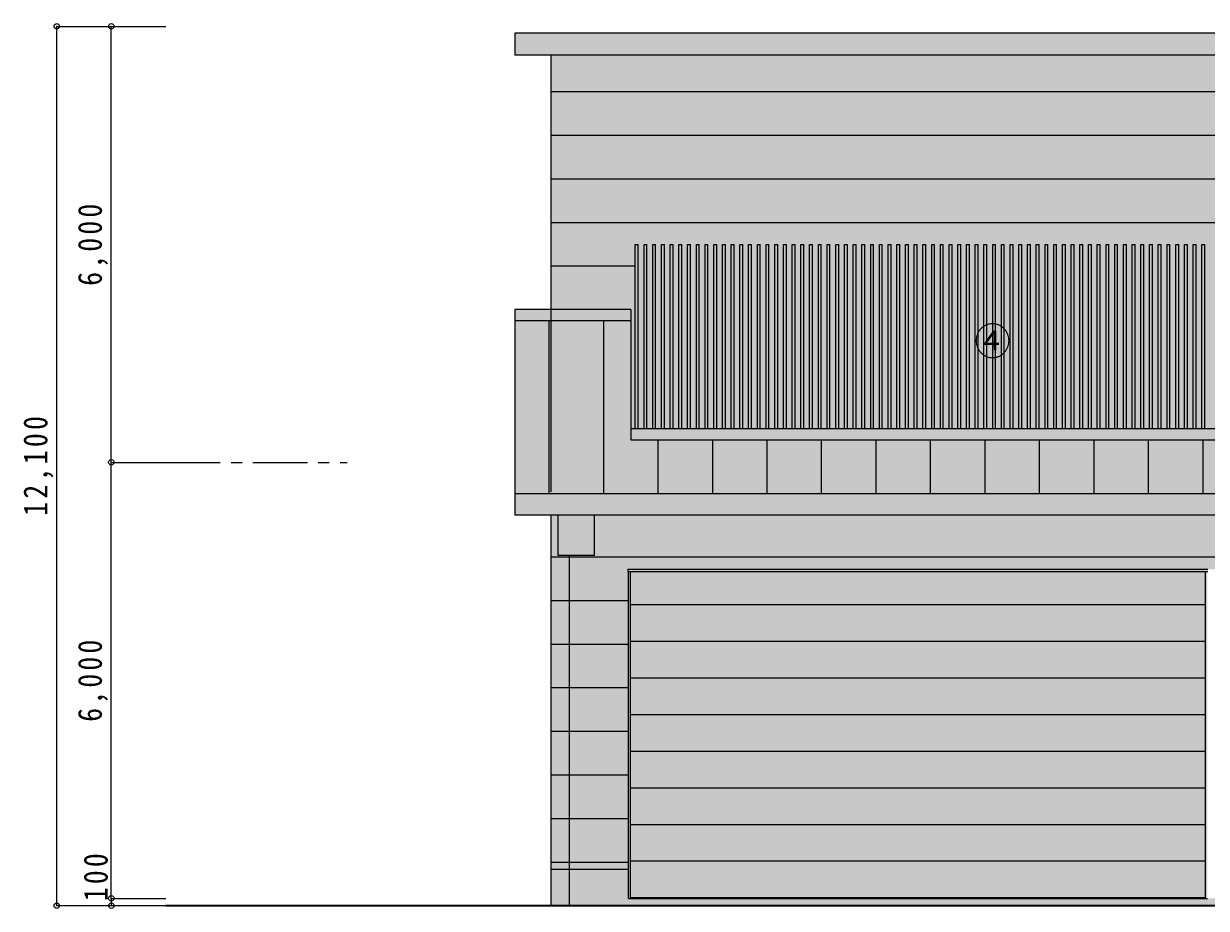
# Model space of a CAD drawing. Units: millimetres at full size. Extents: x -58028 to 60518, y -42813 to 41849.
# Drawn here: x -55161 to -38880, y -36 to 12139 of the extents above; entities that cross this region are included whole.
import ezdxf
from ezdxf.enums import TextEntityAlignment as Align

# ---------------------------------------------------------------- set-up
doc = ezdxf.new("R2010")
doc.units = ezdxf.units.MM
doc.header["$LTSCALE"] = 150
doc.header["$PDMODE"] = 32
doc.header["$PDSIZE"] = 75
doc.linetypes.add('CHAIN1', pattern=[8, 5, -1, 1, -1])
for name, color, linetype, lineweight in [('1-1_極細線', 4, 'Continuous', 9), ('1-2_細線', 7, 'Continuous', 18), ('1-3_中線', 3, 'Continuous', 25), ('1-4_太線', 2, 'Continuous', 35), ('1-8_ﾊｯﾁﾝｸﾞ', 4, 'Continuous', 9), ('1-A_中芯線', 4, 'CHAIN1', 9), ('1-B_文字', 4, 'Continuous', 9), ('1-E_寸法', 4, 'Continuous', 9)]:
    doc.layers.add(name, color=color, linetype=linetype, lineweight=lineweight)
for name, color, linetype in [('2-0_通り芯', 254, 'Continuous'), ('2-9_ハッチ', 254, 'Continuous'), ('2-C_2-Cﾚｲﾔ', 254, 'Continuous'), ('3-D_文字', 134, 'Continuous'), ('4-D_文字', 7, 'Continuous')]:
    doc.layers.add(name, color=color, linetype=linetype)
doc.styles.add('ＭＳ ゴシック', font='')
doc.styles.get('ＭＳ ゴシック').set_extended_font_data('MS Gothic')

msp = doc.modelspace()

# ---------------------------------------------------------------- linework, layer by layer
at = {"layer": '1-1_極細線'}
msp.add_line((-47900.9, 501.5), (-46836.9, 501.5), dxfattribs=at)
at = {"layer": '1-2_細線'}
for p, q in [((-48400.9, 8054.8), (-46800.2, 8054.8)), ((-46800.9, 6413.8), (-35800.9, 6413.8)), ((-47650.9, 4818.2), (-47650.9, 1.5))]:
    msp.add_line(p, q, dxfattribs=at)
at = {"layer": '1-3_中線'}
for p, q in [((-48400.9, 12009.8), (-48400.9, 11706.5)), ((-9200.9, 12009.8), (-48400.9, 12009.8)), ((-9200.9, 11706.5), (-48400.9, 11706.5)), ((-47900.9, 5696.5), (-47900.9, 11706.5)), ((-46800.9, 8204.8), (-48400.9, 8204.8)), ((-48400.9, 8204.8), (-48400.9, 5373.2)), ((-46800.9, 8204.8), (-46800.9, 6413.8)), ((-35800.9, 6563.8), (-46800.9, 6563.8)), ((-9200.9, 5669.8), (-48400.9, 5669.8)), ((-9200.9, 5373.2), (-48400.9, 5373.2)), ((-47900.9, 1.5), (-47900.9, 5373.2)), ((-47800.9, 4818.2), (-47800.9, 5373.2)), ((-47300.9, 4818.2), (-47300.9, 5373.2)), ((-47300.9, 4818.2), (-47800.9, 4818.2))]:
    msp.add_line(p, q, dxfattribs=at)
at = {"layer": '1-4_太線'}
msp.add_line((-53204.7, 1.5), (-5383.9, 1.5), dxfattribs=at)
at = {"layer": '1-8_ﾊｯﾁﾝｸﾞ'}
for p, q in [((-46740.9, 9101.5), (-46700.9, 9101.5)), ((-46740.9, 6563.8), (-46740.9, 9101.5)), ((-46700.9, 6563.8), (-46700.9, 9101.5)), ((-46620.9, 9101.5), (-46580.9, 9101.5)), ((-46620.9, 6563.8), (-46620.9, 9101.5)), ((-46580.9, 6563.8), (-46580.9, 9101.5)), ((-46500.9, 9101.5), (-46460.9, 9101.5)), ((-46500.9, 6563.8), (-46500.9, 9101.5)), ((-46460.9, 6563.8), (-46460.9, 9101.5)), ((-46380.9, 9101.5), (-46340.9, 9101.5)), ((-46380.9, 6563.8), (-46380.9, 9101.5)), ((-46340.9, 6563.8), (-46340.9, 9101.5)), ((-46260.9, 9101.5), (-46220.9, 9101.5)), ((-46260.9, 6563.8), (-46260.9, 9101.5)), ((-46220.9, 6563.8), (-46220.9, 9101.5)), ((-46140.9, 9101.5), (-46100.9, 9101.5)), ((-46140.9, 6563.8), (-46140.9, 9101.5)), ((-46100.9, 6563.8), (-46100.9, 9101.5)), ((-46020.9, 9101.5), (-45980.9, 9101.5)), ((-46020.9, 6563.8), (-46020.9, 9101.5)), ((-45980.9, 6563.8), (-45980.9, 9101.5)), ((-45900.9, 9101.5), (-45860.9, 9101.5)), ((-45900.9, 6563.8), (-45900.9, 9101.5)), ((-45860.9, 6563.8), (-45860.9, 9101.5)), ((-45780.9, 9101.5), (-45740.9, 9101.5)), ((-45780.9, 6563.8), (-45780.9, 9101.5)), ((-45740.9, 6563.8), (-45740.9, 9101.5)), ((-45660.9, 9101.5), (-45620.9, 9101.5)), ((-45660.9, 6563.8), (-45660.9, 9101.5)), ((-45620.9, 6563.8), (-45620.9, 9101.5)), ((-45540.9, 9101.5), (-45500.9, 9101.5)), ((-45540.9, 6563.8), (-45540.9, 9101.5)), ((-45500.9, 6563.8), (-45500.9, 9101.5)), ((-45420.9, 9101.5), (-45380.9, 9101.5)), ((-45420.9, 6563.8), (-45420.9, 9101.5)), ((-45380.9, 6563.8), (-45380.9, 9101.5)), ((-45300.9, 9101.5), (-45260.9, 9101.5)), ((-45300.9, 6563.8), (-45300.9, 9101.5)), ((-45260.9, 6563.8), (-45260.9, 9101.5)), ((-45180.9, 9101.5), (-45140.9, 9101.5)), ((-45180.9, 6563.8), (-45180.9, 9101.5)), ((-45140.9, 6563.8), (-45140.9, 9101.5)), ((-45060.9, 9101.5), (-45020.9, 9101.5)), ((-45060.9, 6563.8), (-45060.9, 9101.5)), ((-45020.9, 6563.8), (-45020.9, 9101.5)), ((-44940.9, 9101.5), (-44900.9, 9101.5)), ((-44940.9, 6563.8), (-44940.9, 9101.5)), ((-44900.9, 6563.8), (-44900.9, 9101.5)), ((-44820.9, 9101.5), (-44780.9, 9101.5)), ((-44820.9, 6563.8), (-44820.9, 9101.5)), ((-44780.9, 6563.8), (-44780.9, 9101.5)), ((-44700.9, 9101.5), (-44660.9, 9101.5)), ((-44700.9, 6563.8), (-44700.9, 9101.5)), ((-44660.9, 6563.8), (-44660.9, 9101.5)), ((-44580.9, 9101.5), (-44540.9, 9101.5)), ((-44580.9, 6563.8), (-44580.9, 9101.5)), ((-44540.9, 6563.8), (-44540.9, 9101.5)), ((-44460.9, 9101.5), (-44420.9, 9101.5)), ((-44460.9, 6563.8), (-44460.9, 9101.5)), ((-44420.9, 6563.8), (-44420.9, 9101.5)), ((-44340.9, 9101.5), (-44300.9, 9101.5)), ((-44340.9, 6563.8), (-44340.9, 9101.5)), ((-44300.9, 6563.8), (-44300.9, 9101.5)), ((-44220.9, 9101.5), (-44180.9, 9101.5)), ((-44220.9, 6563.8), (-44220.9, 9101.5)), ((-44180.9, 6563.8), (-44180.9, 9101.5)), ((-44100.9, 9101.5), (-44060.9, 9101.5)), ((-44100.9, 6563.8), (-44100.9, 9101.5)), ((-44060.9, 6563.8), (-44060.9, 9101.5)), ((-43980.9, 9101.5), (-43940.9, 9101.5)), ((-43980.9, 6563.8), (-43980.9, 9101.5)), ((-43940.9, 6563.8), (-43940.9, 9101.5)), ((-43860.9, 9101.5), (-43820.9, 9101.5)), ((-43860.9, 6563.8), (-43860.9, 9101.5)), ((-43820.9, 6563.8), (-43820.9, 9101.5)), ((-43740.9, 9101.5), (-43700.9, 9101.5)), ((-43740.9, 6563.8), (-43740.9, 9101.5)), ((-43700.9, 6563.8), (-43700.9, 9101.5)), ((-43620.9, 9101.5), (-43580.9, 9101.5)), ((-43620.9, 6563.8), (-43620.9, 9101.5)), ((-43580.9, 6563.8), (-43580.9, 9101.5)), ((-43500.9, 9101.5), (-43460.9, 9101.5)), ((-43500.9, 6563.8), (-43500.9, 9101.5)), ((-43460.9, 6563.8), (-43460.9, 9101.5)), ((-43380.9, 9101.5), (-43340.9, 9101.5)), ((-43380.9, 6563.8), (-43380.9, 9101.5)), ((-43340.9, 6563.8), (-43340.9, 9101.5)), ((-43260.9, 9101.5), (-43220.9, 9101.5)), ((-43260.9, 6563.8), (-43260.9, 9101.5)), ((-43220.9, 6563.8), (-43220.9, 9101.5)), ((-43140.9, 9101.5), (-43100.9, 9101.5)), ((-43140.9, 6563.8), (-43140.9, 9101.5)), ((-43100.9, 6563.8), (-43100.9, 9101.5)), ((-43020.9, 9101.5), (-42980.9, 9101.5)), ((-43020.9, 6563.8), (-43020.9, 9101.5)), ((-42980.9, 6563.8), (-42980.9, 9101.5)), ((-42900.9, 9101.5), (-42860.9, 9101.5)), ((-42900.9, 6563.8), (-42900.9, 9101.5)), ((-42860.9, 6563.8), (-42860.9, 9101.5)), ((-42780.9, 9101.5), (-42740.9, 9101.5)), ((-42780.9, 6563.8), (-42780.9, 9101.5)), ((-42740.9, 6563.8), (-42740.9, 9101.5)), ((-42660.9, 9101.5), (-42620.9, 9101.5)), ((-42660.9, 6563.8), (-42660.9, 9101.5)), ((-42620.9, 6563.8), (-42620.9, 9101.5)), ((-42540.9, 9101.5), (-42500.9, 9101.5)), ((-42540.9, 6563.8), (-42540.9, 9101.5)), ((-42500.9, 6563.8), (-42500.9, 9101.5)), ((-42420.9, 9101.5), (-42380.9, 9101.5)), ((-42420.9, 6563.8), (-42420.9, 9101.5)), ((-42380.9, 6563.8), (-42380.9, 9101.5)), ((-42300.9, 9101.5), (-42260.9, 9101.5)), ((-42300.9, 6563.8), (-42300.9, 9101.5)), ((-42260.9, 6563.8), (-42260.9, 9101.5)), ((-42180.9, 9101.5), (-42140.9, 9101.5)), ((-42180.9, 6563.8), (-42180.9, 9101.5)), ((-42140.9, 6563.8), (-42140.9, 9101.5)), ((-42060.9, 9101.5), (-42020.9, 9101.5)), ((-42060.9, 6563.8), (-42060.9, 9101.5)), ((-42020.9, 6563.8), (-42020.9, 9101.5)), ((-41940.9, 9101.5), (-41900.9, 9101.5)), ((-41940.9, 6563.8), (-41940.9, 9101.5)), ((-41900.9, 6563.8), (-41900.9, 9101.5)), ((-41820.9, 9101.5), (-41780.9, 9101.5)), ((-41820.9, 6563.8), (-41820.9, 9101.5)), ((-41780.9, 6563.8), (-41780.9, 9101.5)), ((-41700.9, 9101.5), (-41660.9, 9101.5)), ((-41700.9, 6563.8), (-41700.9, 9101.5)), ((-41660.9, 6563.8), (-41660.9, 9101.5)), ((-41580.9, 9101.5), (-41540.9, 9101.5)), ((-41580.9, 6563.8), (-41580.9, 9101.5)), ((-41540.9, 6563.8), (-41540.9, 9101.5)), ((-41460.9, 9101.5), (-41420.9, 9101.5)), ((-41460.9, 6563.8), (-41460.9, 9101.5)), ((-41420.9, 6563.8), (-41420.9, 9101.5)), ((-41340.9, 9101.5), (-41300.9, 9101.5)), ((-41340.9, 6563.8), (-41340.9, 9101.5)), ((-41300.9, 6563.8), (-41300.9, 9101.5)), ((-41220.9, 9101.5), (-41180.9, 9101.5)), ((-41220.9, 6563.8), (-41220.9, 9101.5)), ((-41180.9, 6563.8), (-41180.9, 9101.5)), ((-41100.9, 9101.5), (-41060.9, 9101.5)), ((-41100.9, 6563.8), (-41100.9, 9101.5)), ((-41060.9, 6563.8), (-41060.9, 9101.5)), ((-40980.9, 9101.5), (-40940.9, 9101.5)), ((-40980.9, 6563.8), (-40980.9, 9101.5)), ((-40940.9, 6563.8), (-40940.9, 9101.5)), ((-40860.9, 9101.5), (-40820.9, 9101.5)), ((-40860.9, 6563.8), (-40860.9, 9101.5)), ((-40820.9, 6563.8), (-40820.9, 9101.5)), ((-40740.9, 9101.5), (-40700.9, 9101.5)), ((-40740.9, 6563.8), (-40740.9, 9101.5)), ((-40700.9, 6563.8), (-40700.9, 9101.5)), ((-40620.9, 9101.5), (-40580.9, 9101.5)), ((-40620.9, 6563.8), (-40620.9, 9101.5)), ((-40580.9, 6563.8), (-40580.9, 9101.5)), ((-40500.9, 9101.5), (-40460.9, 9101.5)), ((-40500.9, 6563.8), (-40500.9, 9101.5)), ((-40460.9, 6563.8), (-40460.9, 9101.5)), ((-40380.9, 9101.5), (-40340.9, 9101.5)), ((-40380.9, 6563.8), (-40380.9, 9101.5)), ((-40340.9, 6563.8), (-40340.9, 9101.5)), ((-40260.9, 9101.5), (-40220.9, 9101.5)), ((-40260.9, 6563.8), (-40260.9, 9101.5)), ((-40220.9, 6563.8), (-40220.9, 9101.5)), ((-40140.9, 9101.5), (-40100.9, 9101.5)), ((-40140.9, 6563.8), (-40140.9, 9101.5)), ((-40100.9, 6563.8), (-40100.9, 9101.5)), ((-40020.9, 9101.5), (-39980.9, 9101.5)), ((-40020.9, 6563.8), (-40020.9, 9101.5)), ((-39980.9, 6563.8), (-39980.9, 9101.5)), ((-39900.9, 9101.5), (-39860.9, 9101.5)), ((-39900.9, 6563.8), (-39900.9, 9101.5)), ((-39860.9, 6563.8), (-39860.9, 9101.5)), ((-39780.9, 9101.5), (-39740.9, 9101.5)), ((-39780.9, 6563.8), (-39780.9, 9101.5)), ((-39740.9, 6563.8), (-39740.9, 9101.5)), ((-39660.9, 9101.5), (-39620.9, 9101.5)), ((-39660.9, 6563.8), (-39660.9, 9101.5)), ((-39620.9, 6563.8), (-39620.9, 9101.5)), ((-39540.9, 9101.5), (-39500.9, 9101.5)), ((-39540.9, 6563.8), (-39540.9, 9101.5)), ((-39500.9, 6563.8), (-39500.9, 9101.5)), ((-39420.9, 9101.5), (-39380.9, 9101.5)), ((-39420.9, 6563.8), (-39420.9, 9101.5)), ((-39380.9, 6563.8), (-39380.9, 9101.5)), ((-39300.9, 9101.5), (-39260.9, 9101.5)), ((-39300.9, 6563.8), (-39300.9, 9101.5)), ((-39260.9, 6563.8), (-39260.9, 9101.5)), ((-39180.9, 9101.5), (-39140.9, 9101.5)), ((-39180.9, 6563.8), (-39180.9, 9101.5)), ((-39140.9, 6563.8), (-39140.9, 9101.5)), ((-39060.9, 9101.5), (-39020.9, 9101.5)), ((-39060.9, 6563.8), (-39060.9, 9101.5)), ((-39020.9, 6563.8), (-39020.9, 9101.5)), ((-38940.9, 9101.5), (-38900.9, 9101.5)), ((-38940.9, 6563.8), (-38940.9, 9101.5)), ((-38900.9, 6563.8), (-38900.9, 9101.5)), ((-46841.9, 4631.5), (-38859.9, 4631.5)), ((-46841.9, 4631.5), (-46841.9, 4601.5)), ((-46841.9, 4601.5), (-38859.9, 4601.5)), ((-46836.9, 101.5), (-46836.9, 4601.5)), ((-46806.9, 4601.5), (-38894.9, 4601.5)), ((-46806.9, 101.5), (-46806.9, 4601.5)), ((-38894.9, 4601.5), (-38894.9, 101.5)), ((-46806.9, 4143.5), (-38894.9, 4143.5)), ((-46806.9, 3639.5), (-38894.9, 3639.5)), ((-46806.9, 3135.5), (-38894.9, 3135.5)), ((-46806.9, 2631.5), (-38894.9, 2631.5)), ((-46806.9, 2127.5), (-38894.9, 2127.5)), ((-46806.9, 1623.5), (-38894.9, 1623.5)), ((-46806.9, 1119.5), (-38894.9, 1119.5)), ((-46806.9, 615.5), (-38894.9, 615.5)), ((-46836.9, 101.5), (-38864.9, 101.5)), ((-46806.9, 111.5), (-38894.9, 111.5))]:
    msp.add_line(p, q, dxfattribs=at)
at = {"layer": '1-A_中芯線'}
msp.add_line((-53204.7, 6101.5), (-50708.9, 6101.5), dxfattribs=at)
at = {"layer": '1-B_文字'}
for p, q in [((-47925.9, 5669.8), (-47925.9, 8054.8)), ((-47175.9, 5669.8), (-47175.9, 8054.8)), ((-46425.9, 5669.8), (-46425.9, 6413.8)), ((-45675.9, 5669.8), (-45675.9, 6413.8)), ((-44925.9, 5669.8), (-44925.9, 6413.8)), ((-44175.9, 5669.8), (-44175.9, 6413.8)), ((-43425.9, 5669.8), (-43425.9, 6413.8)), ((-42675.9, 5669.8), (-42675.9, 6413.8)), ((-41925.9, 5669.8), (-41925.9, 6413.8)), ((-41175.9, 5669.8), (-41175.9, 6413.8)), ((-40425.9, 5669.8), (-40425.9, 6413.8)), ((-39675.9, 5669.8), (-39675.9, 6413.8)), ((-38925.9, 5669.8), (-38925.9, 6413.8))]:
    msp.add_line(p, q, dxfattribs=at)
at = {"layer": '1-E_寸法'}
for p, q in [((-54704.7, 1.5), (-54704.7, 12101.5)), ((-54704.7, 12101.5), (-53954.7, 12101.5)), ((-53954.7, 6101.5), (-53954.7, 12101.5)), ((-53954.7, 12101.5), (-53204.7, 12101.5)), ((-53954.7, 101.5), (-53954.7, 6101.5)), ((-53954.7, 6101.5), (-53204.7, 6101.5)), ((-54704.7, 1.5), (-53954.7, 1.5)), ((-53954.7, 101.5), (-53954.7, 1.5)), ((-53954.7, 101.5), (-53204.7, 101.5)), ((-53954.7, 1.5), (-53204.7, 1.5))]:
    msp.add_line(p, q, dxfattribs=at)
at = {"layer": '1-E_寸法', "color": 2}
for p in [(-54704.7, 12101.5), (-53954.7, 12101.5), (-53954.7, 6101.5), (-54704.7, 1.5), (-53954.7, 101.5), (-53954.7, 1.5)]:
    msp.add_point(p, dxfattribs=at)
at = {"layer": '2-0_通り芯', "color": 251}
for points in [[(-39149.4, 5792.5), (-40100.4, 6483.5), (-41051.5, 5792.5)], [(-39512.7, 4674.5), (-39149.4, 5792.5), (-40688.2, 4674.5), (-41051.5, 5792.5)]]:
    msp.add_solid(points, dxfattribs=at)
at = {"layer": '2-9_ハッチ', "color": 31}
msp.add_solid([(-46740.9, 9101.5), (-35900.9, 9101.5), (-46740.9, 6563.8), (-35900.9, 6563.8)], dxfattribs=at)
at = {"layer": '2-C_2-Cﾚｲﾔ', "color": 251}
for points in [[(-9200.9, 12009.8), (-48400.9, 12009.8), (-9200.9, 11706.5), (-48400.9, 11706.5)], [(-48400.9, 5669.8), (-9200.9, 5669.8), (-9200.9, 8204.8)], [(-46740.9, 8204.8), (-48400.9, 8204.8), (-48400.9, 5669.8)], [(-48400.9, 5669.8), (-9200.9, 8204.8), (-35900.9, 6563.8)], [(-48400.9, 5669.8), (-46740.9, 6563.8), (-46740.9, 8204.8)], [(-48400.9, 5669.8), (-35900.9, 6563.8), (-46740.9, 6563.8)], [(-48400.9, 5669.8), (-48400.9, 5373.2), (-9200.9, 5669.8), (-9200.9, 5373.2)]]:
    msp.add_solid(points, dxfattribs=at)
at = {"layer": '2-C_2-Cﾚｲﾔ'}
for points in [[(-47900.9, 11706.5), (-47900.9, 9331.5), (-9700.9, 11706.5), (-9700.9, 9331.5)], [(-47900.9, 9331.5), (-47900.9, 9101.5), (-35208.8, 9331.5), (-35208.8, 9101.5)], [(-47900.9, 9101.5), (-47900.9, 8204.8), (-46740.9, 9101.5), (-46740.9, 8204.8)]]:
    msp.add_solid(points, dxfattribs=at)
at = {"layer": '2-C_2-Cﾚｲﾔ', "color": 27}
for points in [[(-47900.9, 4818.2), (-47650.9, 4818.2), (-47900.9, 5373.2), (-47650.9, 5373.2)], [(-9950.9, 5373.2), (-47650.9, 5373.2), (-9950.9, 4631.5), (-47650.9, 4631.5)], [(-47650.9, 501.5), (-46841.9, 4601.5), (-46841.9, 4631.5)], [(-47650.9, 501.5), (-46841.9, 4631.5), (-47650.9, 4631.5)], [(-47650.9, 501.5), (-46836.9, 501.5), (-46836.9, 4601.5)], [(-47650.9, 501.5), (-46836.9, 4601.5), (-46841.9, 4601.5)]]:
    msp.add_solid(points, dxfattribs=at)
at = {"layer": '2-C_2-Cﾚｲﾔ', "color": 20}
msp.add_solid([(-47900.9, 4818.2), (-47650.9, 4818.2), (-47900.9, 501.5), (-47650.9, 501.5)], dxfattribs=at)
at = {"layer": '2-C_2-Cﾚｲﾔ', "color": 253}
for points in [[(-46841.9, 4631.5), (-46841.9, 4601.5), (-46836.9, 4601.5)], [(-46836.9, 4601.5), (-38859.9, 4631.5), (-46841.9, 4631.5)], [(-46836.9, 4601.5), (-38859.9, 4601.5), (-38859.9, 4631.5)], [(-46836.9, 4601.5), (-46836.9, 101.5), (-38864.9, 101.5)], [(-46836.9, 4601.5), (-38864.9, 101.5), (-38864.9, 4601.5)]]:
    msp.add_solid(points, dxfattribs=at)
at = {"layer": '2-C_2-Cﾚｲﾔ', "color": 9}
for points in [[(-47900.9, 501.5), (-47900.9, 101.5), (-46836.9, 501.5), (-46836.9, 101.5)], [(-47900.9, 101.5), (-47900.9, 1.5), (-9700.9, 101.5), (-9700.9, 1.5)]]:
    msp.add_solid(points, dxfattribs=at)
at = {"layer": '3-D_文字'}
for p, q in [((-47900.9, 11204.8), (-9700.9, 11204.8)), ((-47900.9, 10604.8), (-9700.9, 10604.8)), ((-47900.9, 10004.8), (-9700.9, 10004.8)), ((-47900.9, 9404.8), (-9700.9, 9404.8)), ((-47900.9, 8804.8), (-46740.9, 8804.8)), ((-47900.9, 4801.5), (-9700.9, 4801.5)), ((-47900.9, 4201.5), (-46836.9, 4201.5)), ((-47900.9, 3601.5), (-46836.9, 3601.5)), ((-47900.9, 3001.5), (-46836.9, 3001.5)), ((-47900.9, 2401.5), (-46836.9, 2401.5)), ((-47900.9, 1801.5), (-46836.9, 1801.5)), ((-47900.9, 1201.5), (-46836.9, 1201.5)), ((-47900.9, 601.5), (-46836.9, 601.5))]:
    msp.add_line(p, q, dxfattribs=at)

# ---------------------------------------------------------------- texts
at = {"layer": '1-E_寸法', "color": 7, "char_height": 329.9, "attachment_point": 7, "rotation": 90, "style": 'ＭＳ ゴシック'}
for s, insert in [('\\T1.23;\\W0.85;6,000', (-53999.7, 8531.5)), ('\\T1.24;\\W0.85;12,100', (-54749.7, 5365.2)), ('\\T1.23;\\W0.85;6,000', (-53999.7, 2531.5)), ('\\T1.23;\\W0.85;100', (-53999.7, 61.9))]:
    msp.add_mtext(s, dxfattribs=dict(at, insert=insert))
at = {"layer": '4-D_文字', "style": 'ＭＳ ゴシック', "width": 0.95}
msp.add_text('④', height=384.9, dxfattribs=at).set_placement((-42072.8, 7460.5), align=Align.BOTTOM_LEFT)

doc.saveas('drawing.dxf')
